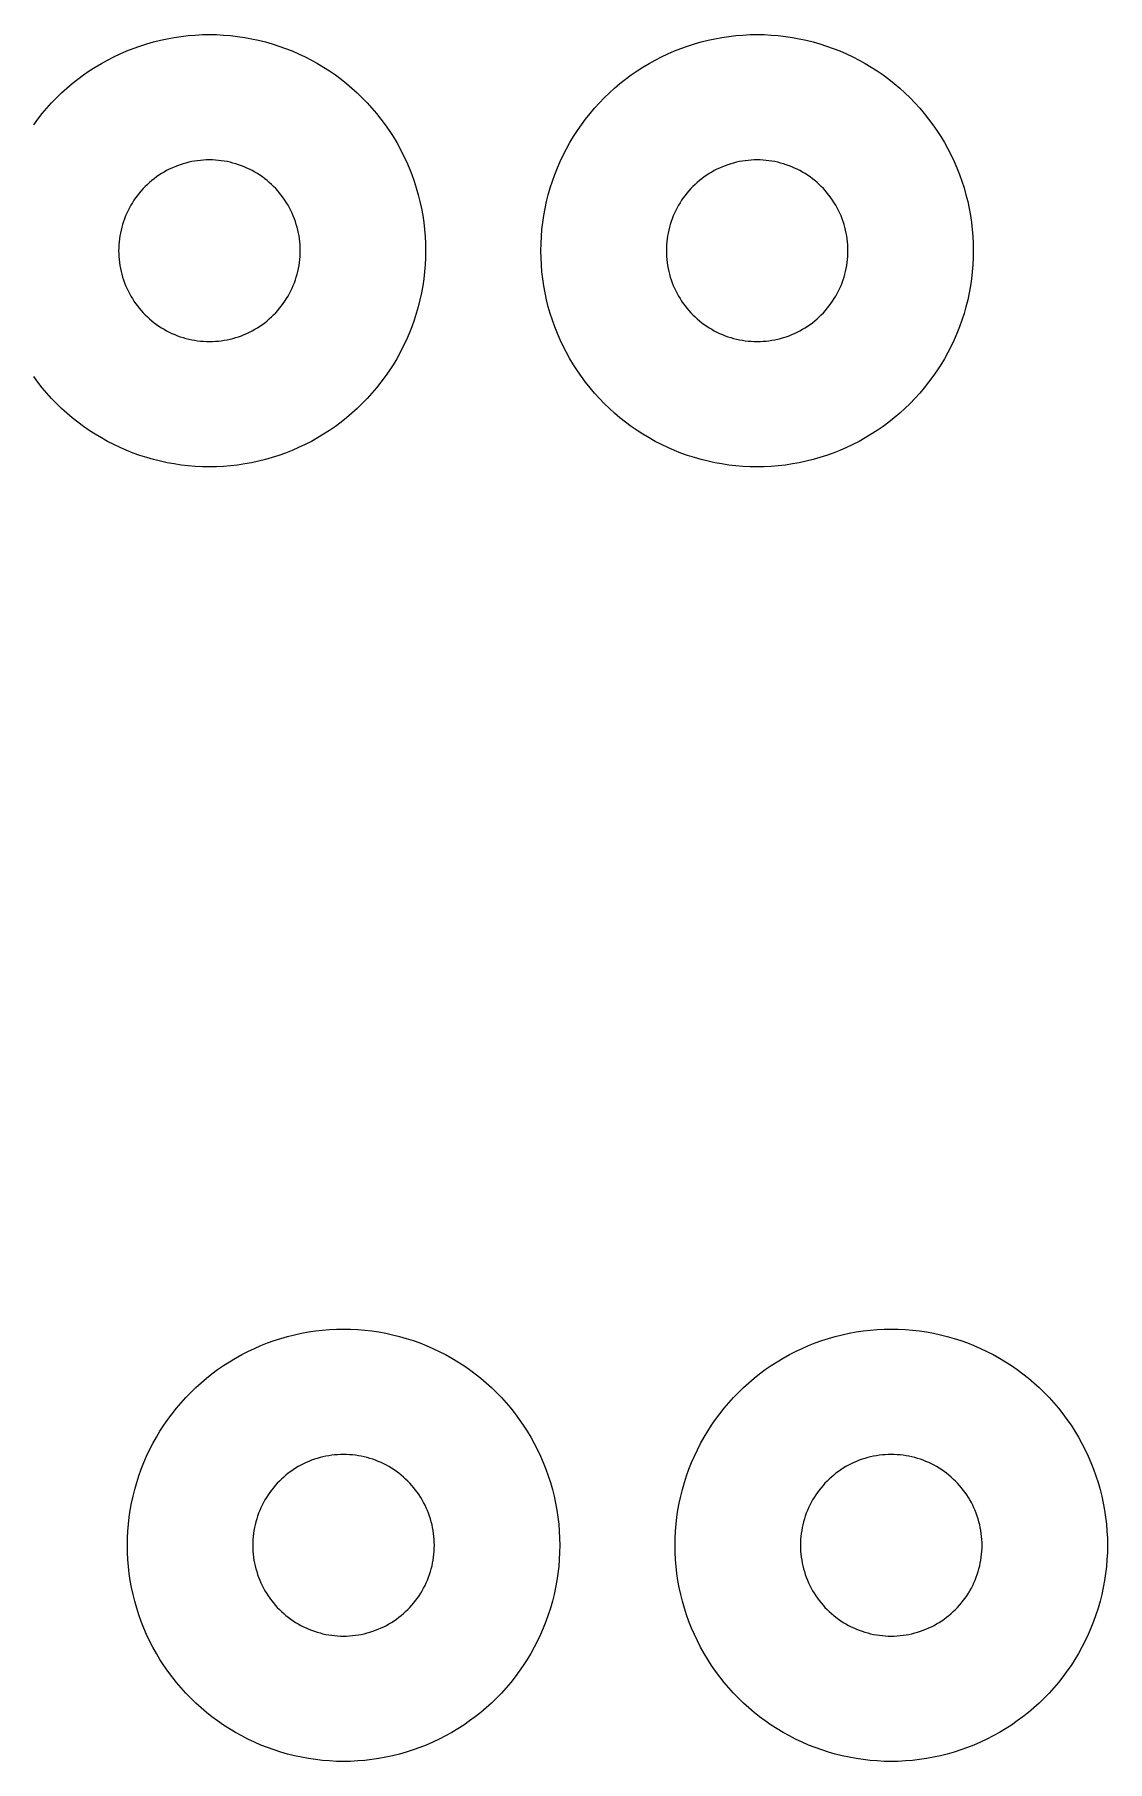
# Model space of a CAD drawing. Header units: millimetres. Extents: x 0 to 471, y 12 to 280.
# Drawn here: x 433.8 to 471, y 11.6 to 71.5 of the extents above; entities that cross this region are included whole.
import ezdxf

# ---------------------------------------------------------------- set-up
doc = ezdxf.new("R2010")
doc.units = ezdxf.units.MM
doc.layers.add('CUT', color=1, linetype='Continuous')

msp = doc.modelspace()

# ---------------------------------------------------------------- linework, layer by layer
at = {"layer": 'CUT'}
msp.add_lwpolyline([(433.751, 68.412), (433.897, 68.609), (434.049, 68.801), (434.208, 68.989), (434.373, 69.17), (434.544, 69.347), (434.72, 69.518), (434.902, 69.682), (435.089, 69.841), (435.281, 69.994), (435.478, 70.14), (435.68, 70.28), (435.886, 70.413), (436.097, 70.539), (436.311, 70.658), (436.53, 70.77), (436.752, 70.875), (436.977, 70.973), (437.205, 71.063), (437.436, 71.145), (437.67, 71.221), (437.906, 71.288), (438.144, 71.348), (438.384, 71.399), (438.625, 71.443), (438.868, 71.479), (439.112, 71.507), (439.356, 71.527), (439.601, 71.54), (439.847, 71.544), (440.092, 71.54), (440.337, 71.527), (440.582, 71.507), (440.826, 71.479), (441.069, 71.443), (441.31, 71.399), (441.55, 71.348), (441.788, 71.288), (442.024, 71.221), (442.258, 71.145), (442.489, 71.063), (442.717, 70.973), (442.942, 70.875), (443.164, 70.77), (443.382, 70.658), (443.597, 70.539), (443.807, 70.413), (444.014, 70.28), (444.215, 70.14), (444.413, 69.994), (444.605, 69.841), (444.792, 69.682), (444.974, 69.518), (445.15, 69.347), (445.321, 69.17), (445.486, 68.989), (445.644, 68.801), (445.797, 68.609), (445.943, 68.412), (446.083, 68.21), (446.216, 68.004), (446.342, 67.794), (446.461, 67.579), (446.573, 67.361), (446.678, 67.139), (446.776, 66.914), (446.866, 66.685), (446.949, 66.454), (447.024, 66.221), (447.091, 65.985), (447.151, 65.747), (447.203, 65.507), (447.247, 65.265), (447.283, 65.022), (447.311, 64.779), (447.331, 64.534), (447.343, 64.289), (447.347, 64.044), (447.343, 63.798), (447.343, 63.798), (447.331, 63.553), (447.311, 63.308), (447.283, 63.065), (447.247, 62.822), (447.203, 62.58), (447.151, 62.34), (447.091, 62.102), (447.024, 61.866), (446.949, 61.633), (446.866, 61.402), (446.776, 61.173), (446.678, 60.948), (446.573, 60.726), (446.461, 60.508), (446.342, 60.294), (446.216, 60.083), (446.083, 59.877), (445.943, 59.675), (445.797, 59.478), (445.644, 59.286), (445.486, 59.098), (445.321, 58.917), (445.15, 58.74), (444.974, 58.57), (444.792, 58.405), (444.605, 58.246), (444.413, 58.093), (444.215, 57.947), (444.014, 57.808), (443.807, 57.675), (443.597, 57.548), (443.382, 57.429), (443.164, 57.317), (442.942, 57.212), (442.717, 57.114), (442.489, 57.024), (442.258, 56.942), (442.024, 56.866), (441.788, 56.799), (441.55, 56.739), (441.31, 56.688), (441.069, 56.644), (440.826, 56.608), (440.582, 56.58), (440.337, 56.56), (440.092, 56.548), (439.847, 56.544), (439.601, 56.548), (439.356, 56.56), (439.112, 56.58), (438.868, 56.608), (438.625, 56.644), (438.384, 56.688), (438.144, 56.739), (437.906, 56.799), (437.67, 56.866), (437.436, 56.942), (437.205, 57.024), (436.977, 57.114), (436.752, 57.212), (436.53, 57.317), (436.311, 57.429), (436.097, 57.548), (435.886, 57.675), (435.68, 57.808), (435.478, 57.947), (435.281, 58.093), (435.089, 58.246), (434.902, 58.405), (434.72, 58.57), (434.544, 58.74), (434.373, 58.917), (434.208, 59.098), (434.049, 59.286), (433.897, 59.478), (433.751, 59.675)], dxfattribs=at)
for points in [[(466.343, 63.798), (466.331, 63.553), (466.311, 63.308), (466.283, 63.065), (466.247, 62.822), (466.203, 62.58), (466.151, 62.34), (466.091, 62.102), (466.024, 61.866), (465.949, 61.633), (465.866, 61.402), (465.776, 61.173), (465.678, 60.948), (465.573, 60.726), (465.461, 60.508), (465.342, 60.294), (465.216, 60.083), (465.083, 59.877), (464.943, 59.675), (464.797, 59.478), (464.644, 59.286), (464.486, 59.098), (464.321, 58.917), (464.15, 58.74), (463.974, 58.57), (463.792, 58.405), (463.605, 58.246), (463.413, 58.093), (463.215, 57.947), (463.014, 57.808), (462.807, 57.675), (462.597, 57.548), (462.382, 57.429), (462.164, 57.317), (461.942, 57.212), (461.717, 57.114), (461.489, 57.024), (461.258, 56.942), (461.024, 56.866), (460.788, 56.799), (460.55, 56.739), (460.31, 56.688), (460.069, 56.644), (459.826, 56.608), (459.582, 56.58), (459.337, 56.56), (459.092, 56.548), (458.847, 56.544), (458.601, 56.548), (458.356, 56.56), (458.112, 56.58), (457.868, 56.608), (457.625, 56.644), (457.384, 56.688), (457.144, 56.739), (456.906, 56.799), (456.67, 56.866), (456.436, 56.942), (456.205, 57.024), (455.977, 57.114), (455.752, 57.212), (455.53, 57.317), (455.311, 57.429), (455.097, 57.548), (454.886, 57.675), (454.68, 57.808), (454.478, 57.947), (454.281, 58.093), (454.089, 58.246), (453.902, 58.405), (453.72, 58.57), (453.544, 58.74), (453.373, 58.917), (453.208, 59.098), (453.049, 59.286), (452.897, 59.478), (452.751, 59.675), (452.611, 59.877), (452.478, 60.083), (452.352, 60.294), (452.232, 60.508), (452.12, 60.726), (452.015, 60.948), (451.918, 61.173), (451.828, 61.402), (451.745, 61.633), (451.67, 61.866), (451.602, 62.102), (451.543, 62.34), (451.491, 62.58), (451.447, 62.822), (451.411, 63.065), (451.383, 63.308), (451.363, 63.553), (451.351, 63.798), (451.347, 64.044), (451.351, 64.289), (451.363, 64.534), (451.383, 64.779), (451.411, 65.022), (451.447, 65.265), (451.491, 65.507), (451.543, 65.747), (451.602, 65.985), (451.67, 66.221), (451.745, 66.454), (451.828, 66.685), (451.918, 66.914), (452.015, 67.139), (452.12, 67.361), (452.232, 67.579), (452.352, 67.794), (452.478, 68.004), (452.611, 68.21), (452.751, 68.412), (452.897, 68.609), (453.049, 68.801), (453.208, 68.989), (453.373, 69.17), (453.544, 69.347), (453.72, 69.518), (453.902, 69.682), (454.089, 69.841), (454.281, 69.994), (454.478, 70.14), (454.68, 70.28), (454.886, 70.413), (455.097, 70.539), (455.311, 70.658), (455.53, 70.77), (455.752, 70.875), (455.977, 70.973), (456.205, 71.063), (456.436, 71.145), (456.67, 71.221), (456.906, 71.288), (457.144, 71.348), (457.384, 71.399), (457.625, 71.443), (457.868, 71.479), (458.112, 71.507), (458.356, 71.527), (458.601, 71.54), (458.847, 71.544), (459.092, 71.54), (459.337, 71.527), (459.582, 71.507), (459.826, 71.479), (460.069, 71.443), (460.31, 71.399), (460.55, 71.348), (460.788, 71.288), (461.024, 71.221), (461.258, 71.145), (461.489, 71.063), (461.717, 70.973), (461.942, 70.875), (462.164, 70.77), (462.382, 70.658), (462.597, 70.539), (462.807, 70.413), (463.014, 70.28), (463.215, 70.14), (463.413, 69.994), (463.605, 69.841), (463.792, 69.682), (463.974, 69.518), (464.15, 69.347), (464.321, 69.17), (464.486, 68.989), (464.644, 68.801), (464.797, 68.609), (464.943, 68.412), (465.083, 68.21), (465.216, 68.004), (465.342, 67.794), (465.461, 67.579), (465.573, 67.361), (465.678, 67.139), (465.776, 66.914), (465.866, 66.685), (465.949, 66.454), (466.024, 66.221), (466.091, 65.985), (466.151, 65.747), (466.203, 65.507), (466.247, 65.265), (466.283, 65.022), (466.311, 64.779), (466.331, 64.534), (466.343, 64.289), (466.347, 64.044), (466.343, 63.798)], [(442.995, 64.147), (442.99, 64.25), (442.982, 64.352), (442.97, 64.455), (442.955, 64.557), (442.936, 64.658), (442.915, 64.759), (442.89, 64.859), (442.861, 64.958), (442.83, 65.056), (442.795, 65.153), (442.757, 65.249), (442.716, 65.344), (442.672, 65.437), (442.625, 65.528), (442.575, 65.619), (442.522, 65.707), (442.466, 65.794), (442.407, 65.878), (442.346, 65.961), (442.282, 66.042), (442.215, 66.12), (442.146, 66.197), (442.074, 66.271), (442, 66.343), (441.924, 66.412), (441.845, 66.479), (441.764, 66.543), (441.682, 66.604), (441.597, 66.663), (441.51, 66.719), (441.422, 66.772), (441.332, 66.822), (441.24, 66.869), (441.147, 66.913), (441.052, 66.954), (440.956, 66.992), (440.859, 67.026), (440.761, 67.058), (440.662, 67.086), (440.562, 67.111), (440.461, 67.133), (440.36, 67.151), (440.258, 67.167), (440.156, 67.178), (440.053, 67.187), (439.95, 67.192), (439.847, 67.194), (439.744, 67.192), (439.641, 67.187), (439.538, 67.178), (439.436, 67.167), (439.334, 67.151), (439.232, 67.133), (439.132, 67.111), (439.032, 67.086), (438.932, 67.058), (438.834, 67.026), (438.737, 66.992), (438.641, 66.954), (438.547, 66.913), (438.454, 66.869), (438.362, 66.822), (438.272, 66.772), (438.183, 66.719), (438.097, 66.663), (438.012, 66.604), (437.929, 66.543), (437.849, 66.479), (437.77, 66.412), (437.694, 66.343), (437.619, 66.271), (437.548, 66.197), (437.479, 66.12), (437.412, 66.042), (437.348, 65.961), (437.286, 65.878), (437.228, 65.794), (437.172, 65.707), (437.119, 65.619), (437.069, 65.528), (437.022, 65.437), (436.978, 65.344), (436.937, 65.249), (436.899, 65.153), (436.864, 65.056), (436.832, 64.958), (436.804, 64.859), (436.779, 64.759), (436.757, 64.658), (436.739, 64.557), (436.724, 64.455), (436.712, 64.352), (436.704, 64.25), (436.699, 64.147), (436.697, 64.044), (436.699, 63.94), (436.704, 63.838), (436.712, 63.735), (436.724, 63.632), (436.739, 63.53), (436.757, 63.429), (436.779, 63.328), (436.804, 63.228), (436.832, 63.129), (436.864, 63.031), (436.899, 62.934), (436.937, 62.838), (436.978, 62.743), (437.022, 62.65), (437.069, 62.559), (437.119, 62.469), (437.172, 62.38), (437.228, 62.293), (437.286, 62.209), (437.348, 62.126), (437.412, 62.045), (437.479, 61.967), (437.548, 61.89), (437.619, 61.816), (437.694, 61.744), (437.77, 61.675), (437.849, 61.609), (437.929, 61.544), (438.012, 61.483), (438.097, 61.424), (438.183, 61.369), (438.272, 61.316), (438.362, 61.265), (438.454, 61.218), (438.547, 61.174), (438.641, 61.133), (438.737, 61.095), (438.834, 61.061), (438.932, 61.029), (439.032, 61.001), (439.132, 60.976), (439.232, 60.954), (439.334, 60.936), (439.436, 60.92), (439.538, 60.909), (439.641, 60.9), (439.744, 60.895), (439.847, 60.894), (439.95, 60.895), (440.053, 60.9), (440.156, 60.909), (440.258, 60.92), (440.36, 60.936), (440.461, 60.954), (440.562, 60.976), (440.662, 61.001), (440.761, 61.029), (440.859, 61.061), (440.956, 61.095), (441.052, 61.133), (441.147, 61.174), (441.24, 61.218), (441.332, 61.265), (441.422, 61.316), (441.51, 61.369), (441.597, 61.424), (441.682, 61.483), (441.764, 61.544), (441.845, 61.609), (441.924, 61.675), (442, 61.744), (442.074, 61.816), (442.146, 61.89), (442.215, 61.967), (442.282, 62.045), (442.346, 62.126), (442.407, 62.209), (442.466, 62.293), (442.522, 62.38), (442.575, 62.469), (442.625, 62.559), (442.672, 62.65), (442.716, 62.743), (442.757, 62.838), (442.795, 62.934), (442.83, 63.031), (442.861, 63.129), (442.89, 63.228), (442.915, 63.328), (442.936, 63.429), (442.955, 63.53), (442.97, 63.632), (442.982, 63.735), (442.99, 63.838), (442.995, 63.94), (442.997, 64.044), (442.995, 64.147)], [(461.995, 64.147), (461.99, 64.25), (461.982, 64.352), (461.97, 64.455), (461.955, 64.557), (461.936, 64.658), (461.915, 64.759), (461.89, 64.859), (461.861, 64.958), (461.83, 65.056), (461.795, 65.153), (461.757, 65.249), (461.716, 65.344), (461.672, 65.437), (461.625, 65.528), (461.575, 65.619), (461.522, 65.707), (461.466, 65.794), (461.407, 65.878), (461.346, 65.961), (461.282, 66.042), (461.215, 66.12), (461.146, 66.197), (461.074, 66.271), (461, 66.343), (460.924, 66.412), (460.845, 66.479), (460.764, 66.543), (460.682, 66.604), (460.597, 66.663), (460.51, 66.719), (460.422, 66.772), (460.332, 66.822), (460.24, 66.869), (460.147, 66.913), (460.052, 66.954), (459.956, 66.992), (459.859, 67.026), (459.761, 67.058), (459.662, 67.086), (459.562, 67.111), (459.461, 67.133), (459.36, 67.151), (459.258, 67.167), (459.156, 67.178), (459.053, 67.187), (458.95, 67.192), (458.847, 67.194), (458.744, 67.192), (458.641, 67.187), (458.538, 67.178), (458.436, 67.167), (458.334, 67.151), (458.232, 67.133), (458.132, 67.111), (458.032, 67.086), (457.932, 67.058), (457.834, 67.026), (457.737, 66.992), (457.641, 66.954), (457.547, 66.913), (457.454, 66.869), (457.362, 66.822), (457.272, 66.772), (457.183, 66.719), (457.097, 66.663), (457.012, 66.604), (456.929, 66.543), (456.849, 66.479), (456.77, 66.412), (456.694, 66.343), (456.619, 66.271), (456.548, 66.197), (456.479, 66.12), (456.412, 66.042), (456.348, 65.961), (456.286, 65.878), (456.228, 65.794), (456.172, 65.707), (456.119, 65.619), (456.069, 65.528), (456.022, 65.437), (455.978, 65.344), (455.937, 65.249), (455.899, 65.153), (455.864, 65.056), (455.832, 64.958), (455.804, 64.859), (455.779, 64.759), (455.757, 64.658), (455.739, 64.557), (455.724, 64.455), (455.712, 64.352), (455.704, 64.25), (455.699, 64.147), (455.697, 64.044), (455.699, 63.94), (455.704, 63.838), (455.712, 63.735), (455.724, 63.632), (455.739, 63.53), (455.757, 63.429), (455.779, 63.328), (455.804, 63.228), (455.832, 63.129), (455.864, 63.031), (455.899, 62.934), (455.937, 62.838), (455.978, 62.743), (456.022, 62.65), (456.069, 62.559), (456.119, 62.469), (456.172, 62.38), (456.228, 62.293), (456.286, 62.209), (456.348, 62.126), (456.412, 62.045), (456.479, 61.967), (456.548, 61.89), (456.619, 61.816), (456.694, 61.744), (456.77, 61.675), (456.849, 61.609), (456.929, 61.544), (457.012, 61.483), (457.097, 61.424), (457.183, 61.369), (457.272, 61.316), (457.362, 61.265), (457.454, 61.218), (457.547, 61.174), (457.641, 61.133), (457.737, 61.095), (457.834, 61.061), (457.932, 61.029), (458.032, 61.001), (458.132, 60.976), (458.232, 60.954), (458.334, 60.936), (458.436, 60.92), (458.538, 60.909), (458.641, 60.9), (458.744, 60.895), (458.847, 60.894), (458.95, 60.895), (459.053, 60.9), (459.156, 60.909), (459.258, 60.92), (459.36, 60.936), (459.461, 60.954), (459.562, 60.976), (459.662, 61.001), (459.761, 61.029), (459.859, 61.061), (459.956, 61.095), (460.052, 61.133), (460.147, 61.174), (460.24, 61.218), (460.332, 61.265), (460.422, 61.316), (460.51, 61.369), (460.597, 61.424), (460.682, 61.483), (460.764, 61.544), (460.845, 61.609), (460.924, 61.675), (461, 61.744), (461.074, 61.816), (461.146, 61.89), (461.215, 61.967), (461.282, 62.045), (461.346, 62.126), (461.407, 62.209), (461.466, 62.293), (461.522, 62.38), (461.575, 62.469), (461.625, 62.559), (461.672, 62.65), (461.716, 62.743), (461.757, 62.838), (461.795, 62.934), (461.83, 63.031), (461.861, 63.129), (461.89, 63.228), (461.915, 63.328), (461.936, 63.429), (461.955, 63.53), (461.97, 63.632), (461.982, 63.735), (461.99, 63.838), (461.995, 63.94), (461.997, 64.044), (461.995, 64.147)], [(451.996, 18.884), (451.984, 18.638), (451.964, 18.394), (451.936, 18.15), (451.9, 17.907), (451.856, 17.666), (451.804, 17.426), (451.744, 17.188), (451.677, 16.952), (451.602, 16.718), (451.519, 16.487), (451.429, 16.259), (451.331, 16.034), (451.227, 15.812), (451.114, 15.593), (450.995, 15.379), (450.869, 15.168), (450.736, 14.962), (450.596, 14.76), (450.45, 14.563), (450.298, 14.371), (450.139, 14.184), (449.974, 14.002), (449.803, 13.826), (449.627, 13.655), (449.445, 13.49), (449.258, 13.331), (449.066, 13.179), (448.869, 13.033), (448.667, 12.893), (448.461, 12.76), (448.25, 12.634), (448.035, 12.515), (447.817, 12.402), (447.595, 12.297), (447.37, 12.2), (447.142, 12.11), (446.911, 12.027), (446.677, 11.952), (446.441, 11.885), (446.203, 11.825), (445.963, 11.773), (445.722, 11.729), (445.479, 11.693), (445.235, 11.665), (444.991, 11.645), (444.745, 11.633), (444.5, 11.629), (444.255, 11.633), (444.009, 11.645), (443.765, 11.665), (443.521, 11.693), (443.278, 11.729), (443.037, 11.773), (442.797, 11.825), (442.559, 11.885), (442.323, 11.952), (442.089, 12.027), (441.858, 12.11), (441.63, 12.2), (441.405, 12.297), (441.183, 12.402), (440.965, 12.515), (440.75, 12.634), (440.539, 12.76), (440.333, 12.893), (440.131, 13.033), (439.934, 13.179), (439.742, 13.331), (439.555, 13.49), (439.373, 13.655), (439.197, 13.826), (439.026, 14.002), (438.861, 14.184), (438.702, 14.371), (438.55, 14.563), (438.404, 14.76), (438.264, 14.962), (438.131, 15.168), (438.005, 15.379), (437.886, 15.593), (437.773, 15.812), (437.669, 16.034), (437.571, 16.259), (437.481, 16.487), (437.398, 16.718), (437.323, 16.952), (437.256, 17.188), (437.196, 17.426), (437.144, 17.666), (437.1, 17.907), (437.064, 18.15), (437.036, 18.394), (437.016, 18.638), (437.004, 18.884), (437, 19.129), (437.004, 19.374), (437.016, 19.619), (437.036, 19.864), (437.064, 20.108), (437.1, 20.351), (437.144, 20.592), (437.196, 20.832), (437.256, 21.07), (437.323, 21.306), (437.398, 21.54), (437.481, 21.771), (437.571, 21.999), (437.669, 22.224), (437.773, 22.446), (437.886, 22.664), (438.005, 22.879), (438.131, 23.089), (438.264, 23.296), (438.404, 23.498), (438.55, 23.695), (438.702, 23.887), (438.861, 24.074), (439.026, 24.256), (439.197, 24.432), (439.373, 24.603), (439.555, 24.768), (439.742, 24.927), (439.934, 25.079), (440.131, 25.225), (440.333, 25.365), (440.539, 25.498), (440.75, 25.624), (440.965, 25.743), (441.183, 25.856), (441.405, 25.96), (441.63, 26.058), (441.858, 26.148), (442.089, 26.231), (442.323, 26.306), (442.559, 26.373), (442.797, 26.433), (443.037, 26.485), (443.278, 26.529), (443.521, 26.565), (443.765, 26.593), (444.009, 26.613), (444.255, 26.625), (444.5, 26.629), (444.745, 26.625), (444.991, 26.613), (445.235, 26.593), (445.479, 26.565), (445.722, 26.529), (445.963, 26.485), (446.203, 26.433), (446.441, 26.373), (446.677, 26.306), (446.911, 26.231), (447.142, 26.148), (447.37, 26.058), (447.595, 25.96), (447.817, 25.856), (448.035, 25.743), (448.25, 25.624), (448.461, 25.498), (448.667, 25.365), (448.869, 25.225), (449.066, 25.079), (449.258, 24.927), (449.445, 24.768), (449.627, 24.603), (449.803, 24.432), (449.974, 24.256), (450.139, 24.074), (450.298, 23.887), (450.45, 23.695), (450.596, 23.498), (450.736, 23.296), (450.869, 23.089), (450.995, 22.879), (451.114, 22.664), (451.227, 22.446), (451.331, 22.224), (451.429, 21.999), (451.519, 21.771), (451.602, 21.54), (451.677, 21.306), (451.744, 21.07), (451.804, 20.832), (451.856, 20.592), (451.9, 20.351), (451.936, 20.108), (451.964, 19.864), (451.984, 19.619), (451.996, 19.374), (452, 19.129), (451.996, 18.884)], [(470.996, 18.884), (470.984, 18.638), (470.964, 18.394), (470.936, 18.15), (470.9, 17.907), (470.856, 17.666), (470.804, 17.426), (470.744, 17.188), (470.677, 16.952), (470.602, 16.718), (470.519, 16.487), (470.429, 16.259), (470.331, 16.034), (470.227, 15.812), (470.114, 15.593), (469.995, 15.379), (469.869, 15.168), (469.736, 14.962), (469.596, 14.76), (469.45, 14.563), (469.298, 14.371), (469.139, 14.184), (468.974, 14.002), (468.803, 13.826), (468.627, 13.655), (468.445, 13.49), (468.258, 13.331), (468.066, 13.179), (467.869, 13.033), (467.667, 12.893), (467.461, 12.76), (467.25, 12.634), (467.035, 12.515), (466.817, 12.402), (466.595, 12.297), (466.37, 12.2), (466.142, 12.11), (465.911, 12.027), (465.677, 11.952), (465.441, 11.885), (465.203, 11.825), (464.963, 11.773), (464.722, 11.729), (464.479, 11.693), (464.235, 11.665), (463.991, 11.645), (463.745, 11.633), (463.5, 11.629), (463.255, 11.633), (463.009, 11.645), (462.765, 11.665), (462.521, 11.693), (462.278, 11.729), (462.037, 11.773), (461.797, 11.825), (461.559, 11.885), (461.323, 11.952), (461.089, 12.027), (460.858, 12.11), (460.63, 12.2), (460.405, 12.297), (460.183, 12.402), (459.965, 12.515), (459.75, 12.634), (459.539, 12.76), (459.333, 12.893), (459.131, 13.033), (458.934, 13.179), (458.742, 13.331), (458.555, 13.49), (458.373, 13.655), (458.197, 13.826), (458.026, 14.002), (457.861, 14.184), (457.702, 14.371), (457.55, 14.563), (457.404, 14.76), (457.264, 14.962), (457.131, 15.168), (457.005, 15.379), (456.886, 15.593), (456.773, 15.812), (456.669, 16.034), (456.571, 16.259), (456.481, 16.487), (456.398, 16.718), (456.323, 16.952), (456.256, 17.188), (456.196, 17.426), (456.144, 17.666), (456.1, 17.907), (456.064, 18.15), (456.036, 18.394), (456.016, 18.638), (456.004, 18.884), (456, 19.129), (456.004, 19.374), (456.016, 19.619), (456.036, 19.864), (456.064, 20.108), (456.1, 20.351), (456.144, 20.592), (456.196, 20.832), (456.256, 21.07), (456.323, 21.306), (456.398, 21.54), (456.481, 21.771), (456.571, 21.999), (456.669, 22.224), (456.773, 22.446), (456.886, 22.664), (457.005, 22.879), (457.131, 23.089), (457.264, 23.296), (457.404, 23.498), (457.55, 23.695), (457.702, 23.887), (457.861, 24.074), (458.026, 24.256), (458.197, 24.432), (458.373, 24.603), (458.555, 24.768), (458.742, 24.927), (458.934, 25.079), (459.131, 25.225), (459.333, 25.365), (459.539, 25.498), (459.75, 25.624), (459.965, 25.743), (460.183, 25.856), (460.405, 25.96), (460.63, 26.058), (460.858, 26.148), (461.089, 26.231), (461.323, 26.306), (461.559, 26.373), (461.797, 26.433), (462.037, 26.485), (462.278, 26.529), (462.521, 26.565), (462.765, 26.593), (463.009, 26.613), (463.255, 26.625), (463.5, 26.629), (463.745, 26.625), (463.991, 26.613), (464.235, 26.593), (464.479, 26.565), (464.722, 26.529), (464.963, 26.485), (465.203, 26.433), (465.441, 26.373), (465.677, 26.306), (465.911, 26.231), (466.142, 26.148), (466.37, 26.058), (466.595, 25.96), (466.817, 25.856), (467.035, 25.743), (467.25, 25.624), (467.461, 25.498), (467.667, 25.365), (467.869, 25.225), (468.066, 25.079), (468.258, 24.927), (468.445, 24.768), (468.627, 24.603), (468.803, 24.432), (468.974, 24.256), (469.139, 24.074), (469.298, 23.887), (469.45, 23.695), (469.596, 23.498), (469.736, 23.296), (469.869, 23.089), (469.995, 22.879), (470.114, 22.664), (470.227, 22.446), (470.331, 22.224), (470.429, 21.999), (470.519, 21.771), (470.602, 21.54), (470.677, 21.306), (470.744, 21.07), (470.804, 20.832), (470.856, 20.592), (470.9, 20.351), (470.936, 20.108), (470.964, 19.864), (470.984, 19.619), (470.996, 19.374), (471, 19.129), (470.996, 18.884)], [(447.648, 19.232), (447.643, 19.335), (447.635, 19.438), (447.623, 19.54), (447.608, 19.642), (447.589, 19.743), (447.568, 19.844), (447.543, 19.944), (447.514, 20.043), (447.483, 20.141), (447.448, 20.239), (447.41, 20.334), (447.369, 20.429), (447.325, 20.522), (447.278, 20.614), (447.228, 20.704), (447.175, 20.792), (447.119, 20.879), (447.06, 20.964), (446.999, 21.047), (446.935, 21.127), (446.868, 21.206), (446.799, 21.282), (446.727, 21.356), (446.653, 21.428), (446.577, 21.497), (446.498, 21.564), (446.418, 21.628), (446.335, 21.689), (446.25, 21.748), (446.163, 21.804), (446.075, 21.857), (445.985, 21.907), (445.893, 21.954), (445.8, 21.998), (445.705, 22.039), (445.61, 22.077), (445.513, 22.112), (445.414, 22.143), (445.315, 22.172), (445.215, 22.197), (445.115, 22.218), (445.013, 22.237), (444.911, 22.252), (444.809, 22.264), (444.706, 22.272), (444.603, 22.277), (444.5, 22.279), (444.397, 22.277), (444.294, 22.272), (444.191, 22.264), (444.089, 22.252), (443.987, 22.237), (443.885, 22.218), (443.785, 22.197), (443.685, 22.172), (443.586, 22.143), (443.487, 22.112), (443.39, 22.077), (443.295, 22.039), (443.2, 21.998), (443.107, 21.954), (443.015, 21.907), (442.925, 21.857), (442.837, 21.804), (442.75, 21.748), (442.665, 21.689), (442.582, 21.628), (442.502, 21.564), (442.423, 21.497), (442.347, 21.428), (442.273, 21.356), (442.201, 21.282), (442.132, 21.206), (442.065, 21.127), (442.001, 21.047), (441.94, 20.964), (441.881, 20.879), (441.825, 20.792), (441.772, 20.704), (441.722, 20.614), (441.675, 20.522), (441.631, 20.429), (441.59, 20.334), (441.552, 20.239), (441.517, 20.141), (441.486, 20.043), (441.457, 19.944), (441.432, 19.844), (441.411, 19.743), (441.392, 19.642), (441.377, 19.54), (441.365, 19.438), (441.357, 19.335), (441.352, 19.232), (441.35, 19.129), (441.352, 19.026), (441.357, 18.923), (441.365, 18.82), (441.377, 18.718), (441.392, 18.616), (441.411, 18.514), (441.432, 18.414), (441.457, 18.314), (441.486, 18.215), (441.517, 18.116), (441.552, 18.019), (441.59, 17.924), (441.631, 17.829), (441.675, 17.736), (441.722, 17.644), (441.772, 17.554), (441.825, 17.466), (441.881, 17.379), (441.94, 17.294), (442.001, 17.211), (442.065, 17.131), (442.132, 17.052), (442.201, 16.976), (442.273, 16.902), (442.347, 16.83), (442.423, 16.761), (442.502, 16.694), (442.582, 16.63), (442.665, 16.568), (442.75, 16.51), (442.837, 16.454), (442.925, 16.401), (443.015, 16.351), (443.107, 16.304), (443.2, 16.26), (443.295, 16.219), (443.39, 16.181), (443.487, 16.146), (443.586, 16.115), (443.685, 16.086), (443.785, 16.061), (443.885, 16.039), (443.987, 16.021), (444.089, 16.006), (444.191, 15.994), (444.294, 15.986), (444.397, 15.981), (444.5, 15.979), (444.603, 15.981), (444.706, 15.986), (444.809, 15.994), (444.911, 16.006), (445.013, 16.021), (445.115, 16.039), (445.215, 16.061), (445.315, 16.086), (445.414, 16.115), (445.513, 16.146), (445.61, 16.181), (445.705, 16.219), (445.8, 16.26), (445.893, 16.304), (445.985, 16.351), (446.075, 16.401), (446.163, 16.454), (446.25, 16.51), (446.335, 16.568), (446.418, 16.63), (446.498, 16.694), (446.577, 16.761), (446.653, 16.83), (446.727, 16.902), (446.799, 16.976), (446.868, 17.052), (446.935, 17.131), (446.999, 17.211), (447.06, 17.294), (447.119, 17.379), (447.175, 17.466), (447.228, 17.554), (447.278, 17.644), (447.325, 17.736), (447.369, 17.829), (447.41, 17.924), (447.448, 18.019), (447.483, 18.116), (447.514, 18.215), (447.543, 18.314), (447.568, 18.414), (447.589, 18.514), (447.608, 18.616), (447.623, 18.718), (447.635, 18.82), (447.643, 18.923), (447.648, 19.026), (447.65, 19.129), (447.648, 19.232)], [(466.648, 19.232), (466.643, 19.335), (466.635, 19.438), (466.623, 19.54), (466.608, 19.642), (466.589, 19.743), (466.568, 19.844), (466.543, 19.944), (466.514, 20.043), (466.483, 20.141), (466.448, 20.239), (466.41, 20.334), (466.369, 20.429), (466.325, 20.522), (466.278, 20.614), (466.228, 20.704), (466.175, 20.792), (466.119, 20.879), (466.06, 20.964), (465.999, 21.047), (465.935, 21.127), (465.868, 21.206), (465.799, 21.282), (465.727, 21.356), (465.653, 21.428), (465.577, 21.497), (465.498, 21.564), (465.418, 21.628), (465.335, 21.689), (465.25, 21.748), (465.163, 21.804), (465.075, 21.857), (464.985, 21.907), (464.893, 21.954), (464.8, 21.998), (464.705, 22.039), (464.61, 22.077), (464.513, 22.112), (464.414, 22.143), (464.315, 22.172), (464.215, 22.197), (464.115, 22.218), (464.013, 22.237), (463.911, 22.252), (463.809, 22.264), (463.706, 22.272), (463.603, 22.277), (463.5, 22.279), (463.397, 22.277), (463.294, 22.272), (463.191, 22.264), (463.089, 22.252), (462.987, 22.237), (462.885, 22.218), (462.785, 22.197), (462.685, 22.172), (462.586, 22.143), (462.487, 22.112), (462.39, 22.077), (462.295, 22.039), (462.2, 21.998), (462.107, 21.954), (462.015, 21.907), (461.925, 21.857), (461.837, 21.804), (461.75, 21.748), (461.665, 21.689), (461.582, 21.628), (461.502, 21.564), (461.423, 21.497), (461.347, 21.428), (461.273, 21.356), (461.201, 21.282), (461.132, 21.206), (461.065, 21.127), (461.001, 21.047), (460.94, 20.964), (460.881, 20.879), (460.825, 20.792), (460.772, 20.704), (460.722, 20.614), (460.675, 20.522), (460.631, 20.429), (460.59, 20.334), (460.552, 20.239), (460.517, 20.141), (460.486, 20.043), (460.457, 19.944), (460.432, 19.844), (460.411, 19.743), (460.392, 19.642), (460.377, 19.54), (460.365, 19.438), (460.357, 19.335), (460.352, 19.232), (460.35, 19.129), (460.352, 19.026), (460.357, 18.923), (460.365, 18.82), (460.377, 18.718), (460.392, 18.616), (460.411, 18.514), (460.432, 18.414), (460.457, 18.314), (460.486, 18.215), (460.517, 18.116), (460.552, 18.019), (460.59, 17.924), (460.631, 17.829), (460.675, 17.736), (460.722, 17.644), (460.772, 17.554), (460.825, 17.466), (460.881, 17.379), (460.94, 17.294), (461.001, 17.211), (461.065, 17.131), (461.132, 17.052), (461.201, 16.976), (461.273, 16.902), (461.347, 16.83), (461.423, 16.761), (461.502, 16.694), (461.582, 16.63), (461.665, 16.568), (461.75, 16.51), (461.837, 16.454), (461.925, 16.401), (462.015, 16.351), (462.107, 16.304), (462.2, 16.26), (462.295, 16.219), (462.39, 16.181), (462.487, 16.146), (462.586, 16.115), (462.685, 16.086), (462.785, 16.061), (462.885, 16.039), (462.987, 16.021), (463.089, 16.006), (463.191, 15.994), (463.294, 15.986), (463.397, 15.981), (463.5, 15.979), (463.603, 15.981), (463.706, 15.986), (463.809, 15.994), (463.911, 16.006), (464.013, 16.021), (464.115, 16.039), (464.215, 16.061), (464.315, 16.086), (464.414, 16.115), (464.513, 16.146), (464.61, 16.181), (464.705, 16.219), (464.8, 16.26), (464.893, 16.304), (464.985, 16.351), (465.075, 16.401), (465.163, 16.454), (465.25, 16.51), (465.335, 16.568), (465.418, 16.63), (465.498, 16.694), (465.577, 16.761), (465.653, 16.83), (465.727, 16.902), (465.799, 16.976), (465.868, 17.052), (465.935, 17.131), (465.999, 17.211), (466.06, 17.294), (466.119, 17.379), (466.175, 17.466), (466.228, 17.554), (466.278, 17.644), (466.325, 17.736), (466.369, 17.829), (466.41, 17.924), (466.448, 18.019), (466.483, 18.116), (466.514, 18.215), (466.543, 18.314), (466.568, 18.414), (466.589, 18.514), (466.608, 18.616), (466.623, 18.718), (466.635, 18.82), (466.643, 18.923), (466.648, 19.026), (466.65, 19.129), (466.648, 19.232)]]:
    msp.add_lwpolyline(points, close=True, dxfattribs=at)

doc.saveas('drawing.dxf')
